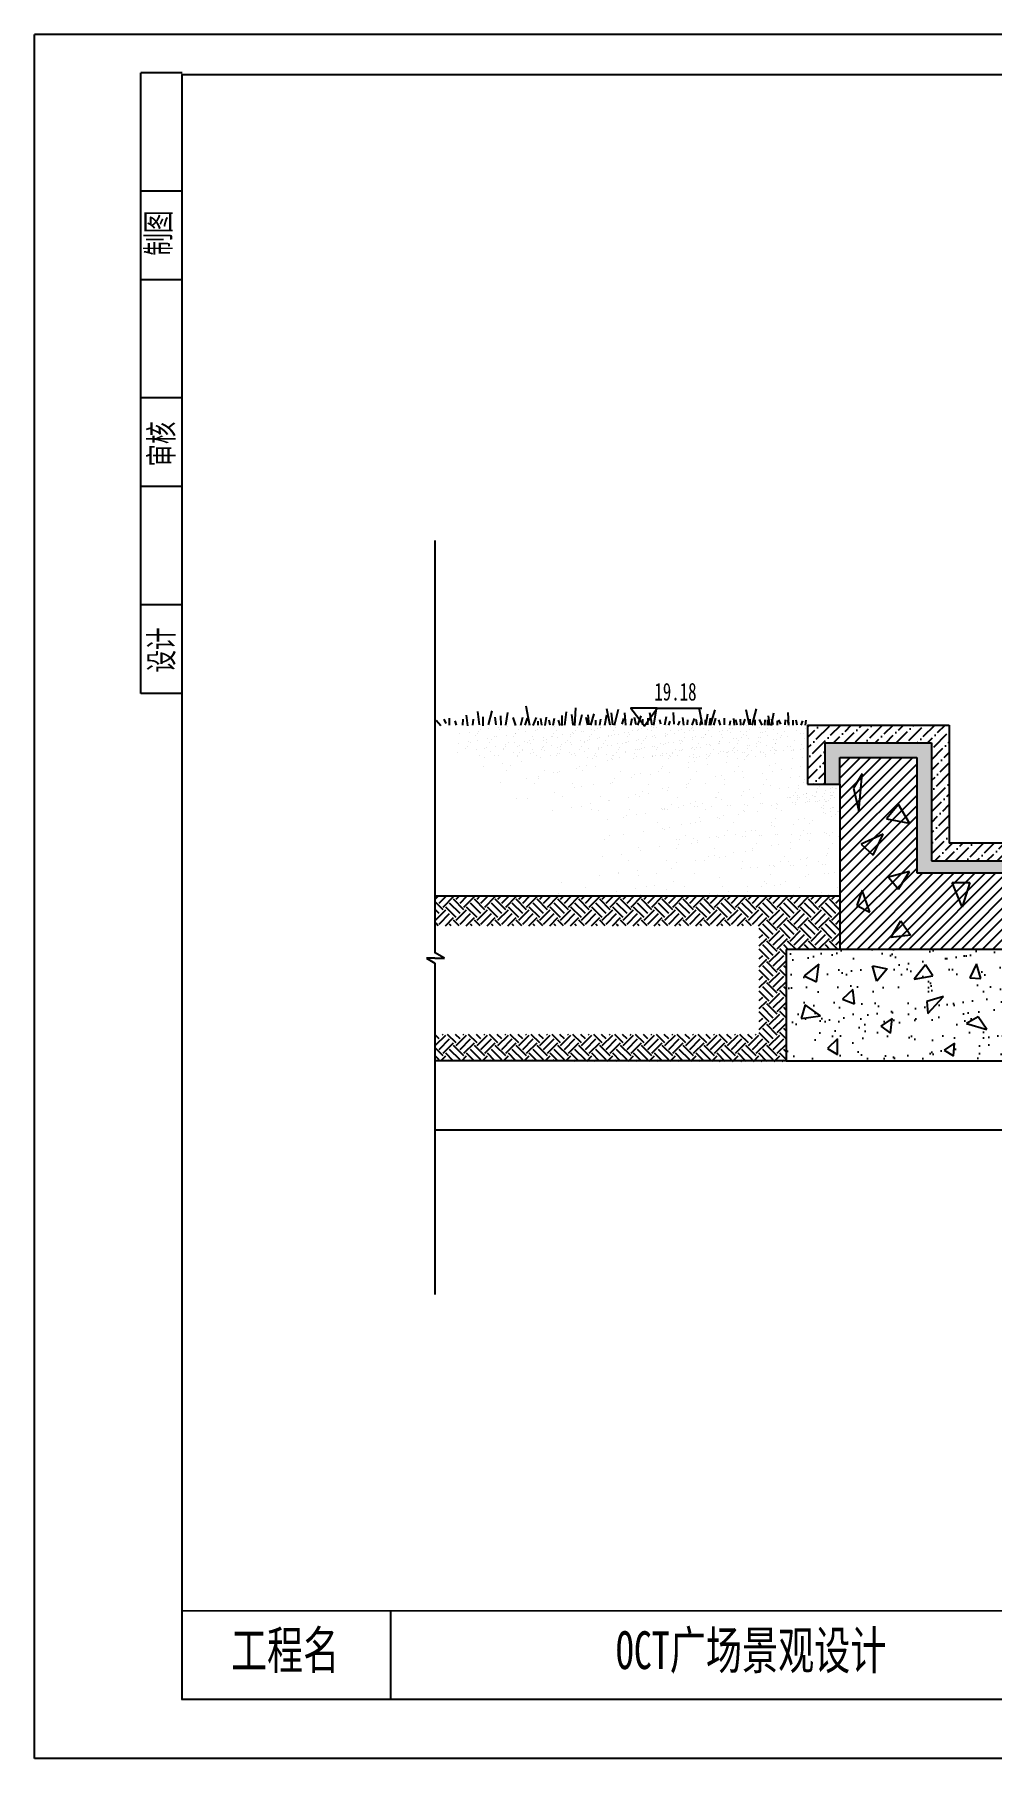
# Model space of a CAD drawing. Extents: x -1399 to 2801, y -1335 to 1583.
# Drawn here: x -1399 to 222, y -1335 to 1583 of the extents above; entities that cross this region are included whole.
import ezdxf

# ---------------------------------------------------------------- set-up
doc = ezdxf.new("R2010")
doc.units = 0
doc.header["$MEASUREMENT"] = 0
doc.layers.get('0').update_dxf_attribs({"linetype": 'CONTINUOUS'})
for name, color, linetype in [('HATCH', 150, 'CONTINUOUS'), ('LEVEL', 50, 'CONTINUOUS'), ('STAIR', 140, 'CONTINUOUS'), ('TEXT', 41, 'CONTINUOUS'), ('TK', 1, 'CONTINUOUS'), ('TREE', 90, 'CONTINUOUS')]:
    doc.layers.add(name, color=color, linetype=linetype)
doc.styles.add('STYLE1', font='simsun.ttf', dxfattribs={"width": 0.7})
doc.styles.add('XREF1$0$STYLE3', font='simsun.ttf', dxfattribs={"width": 0.7})
pattern_1 = [(37.5, (-92.805, 407.906), (-3.1497, 96.3412), [0, -76, 0, -85, 0, -81.25]), (7.5, (-92.8, 407.9), (88.489, 141.107), [0, -41, 0, -68.5, 0, -26.25]), (327.5, (-154.305, 407.91), (155.707, 0.283), [0, -25, 0, -90, 0, -117.5]), (317.5, (-154.3, 407.9), (150.306, 43.884), [0, -12.5, 0, -59, 0, -67.5])]

# ---------------------------------------------------------------- blocks, each defined once
blk = doc.blocks.new('TK')
at = {"layer": 'TK', "linetype": 'CONTINUOUS'}
for p, q in [((4200, 2917.8), (0, 2917.8)), ((0, 0), (0, 2917.8)), ((180, 1802.7), (180, 2852.7)), ((249.9, 2852.7), (180, 2852.7)), ((250, 2850), (4100, 2850)), ((250, 100), (250, 2850)), ((249.9, 2652.7), (180, 2652.7)), ((249.9, 2502.7), (180, 2502.7)), ((249.9, 2302.7), (180, 2302.7)), ((249.9, 2152.7), (180, 2152.7)), ((249.9, 1952.7), (180, 1952.7)), ((249.9, 1802.7), (180, 1802.7)), ((603, 250), (603, 100)), ((4100, 100), (250, 100)), ((4200, 0), (0, 0))]:
    blk.add_line(p, q, dxfattribs=at)
at = {"layer": 'TK', "linetype": 'CONTINUOUS', "const_width": 2.5}
for points in [[(250, 2850), (250, 100), (4100, 100), (4100, 2850), (250, 2850)], [(250, 250), (4100, 250)]]:
    blk.add_lwpolyline(points, dxfattribs=at)
at = {"layer": 'TEXT', "linetype": 'CONTINUOUS', "style": 'STYLE1', "width": 0.7}
for s, p in [('制图', (229.6, 2543.5)), ('审核', (234.8, 2186.4)), ('设计', (234.8, 1838))]:
    blk.add_text(s, height=40, rotation=90, dxfattribs=at).set_placement(p)
at = {"layer": 'TK', "linetype": 'CONTINUOUS', "style": 'STYLE1', "width": 0.7}
for s, p in [('工程名', (332.8, 151.4)), ('OCT广场景观设计', (984.5, 151.4))]:
    blk.add_text(s, height=64, dxfattribs=at).set_placement(p)

msp = doc.modelspace()

# ---------------------------------------------------------------- hatches: boundary and pattern name
at = {"layer": 'HATCH'}
h = msp.add_hatch(dxfattribs=at)
h.set_pattern_fill('AR-CONC', color=256, scale=50, style=0)
h.set_pattern_definition([(50, (-92.8, 407.9), (358.63, -31.376), [37.5, -412.5]), (355, (-92.8, 407.9), (-69.376, 376.1), [30, -330]), (100.451, (-62.92, 405.3), (289.255, 344.72), [31.87, -350.57]), (46.184, (-92.8, 507.9), (533.62, -82.76), [56.25, -618.75]), (96.636, (-48.34, 501), (467.33, 487.06), [47.8, -525.86]), (351.184, (-92.8, 507.9), (467.33, 487.06), [45, -495]), (21, (-42.8, 482.9), (298.454, -201.31), [37.5, -412.5]), (326, (-42.8, 482.9), (121.66, 362.575), [30, -330]), (71.451, (-17.93, 466.13), (420.11, 161.265), [31.87, -350.57]), (37.5, (-92.8, 407.9), (6.08, 166.447), [0, -326, 0, -335, 0, -331.25]), (7.5, (-92.8, 407.9), (131.535, 197.206), [0, -191, 0, -318.5, 0, -126.25]), (327.5, (-204.3, 407.9), (266.911, -11.277), [0, -125, 0, -390, 0, -517.5]), (317.5, (-254.3, 407.9), (291.593, 50.052), [0, -162.5, 0, -259, 0, -367.5])])
h.paths.add_polyline_path([(120, 184.1), (120, 384.1), (-60, 384.1), (-60, 314.1), (-35, 314.1), (-35, 359.1), (95, 359.1), (95, 264.1), (95, 164.1), (1318.5, 164.1), (1343.5, 164.1), (1343.5, 359.1), (1473.5, 359.1), (1473.5, 314), (1500, 314.1), (1500, 384.1), (1320, 384.1), (1320, 184.1)])
h = msp.add_hatch(dxfattribs=at)
h.set_pattern_fill('AR-SAND', color=256, scale=50, style=0)
h.set_pattern_definition(pattern_1)
h.paths.add_polyline_path([(1565.5, 34.5), (1473.5, 34.5), (-35, 34.5), (-126.2, 34.5), (-126.2, -154.2), (1565.5, -154.2)])
at = {"layer": 'STAIR'}
h = msp.add_hatch(dxfattribs=at)
h.set_pattern_fill('ANSI36', color=256, scale=100, style=0)
h.set_pattern_definition([(45, (-92.805, 407.906), (6.62913, 24.3068), [31.25, -6.25, 0, -6.25])])
h.paths.add_polyline_path([(1320, 184.1), (1320, 384.1), (1500, 384.1), (1500, 314.1), (1530, 314.1), (1530, 414.1), (1290, 414.1), (1290, 214.1), (150, 214.1), (150, 414.1), (-90, 414.1), (-90, 314.1), (-60, 314.1), (-60, 384.1), (120, 384.1), (120, 184.1)])
h = msp.add_hatch(dxfattribs=at)
h.set_pattern_fill('AR-SAND', color=256, scale=20, style=0)
h.paths.add_polyline_path([(1318.5, 164.1), (1343.5, 164.1), (1343.5, 359.1), (1473.5, 359.1), (1473.5, 314), (1500, 314.1), (1500, 384.1), (1320, 384.1), (1320, 184.1), (120, 184.1), (120, 384.1), (-60, 384.1), (-60, 314.1), (-35, 314.1), (-35, 359.1), (95, 359.1), (95, 264.1), (95, 164.1)])
h = msp.add_hatch(dxfattribs=at)
h.set_pattern_fill('ANSI31', color=256, scale=100, style=0)
h.set_pattern_definition([(45, (-92.805, 407.906), (-8.83883, 8.83883), [])])
h.paths.add_polyline_path([(1473.5, 34.5), (1473.5, 314), (1473.5, 359.1), (1343.5, 359.1), (1343.5, 164.1), (1318.5, 164.1), (95, 164.1), (95, 264.1), (95, 359.1), (-35, 359.1), (-35, 314.1), (-35, 34.5)])
h = msp.add_hatch(dxfattribs=at)
h.set_pattern_fill('EARTH', color=256, scale=100, angle=45, style=0)
h.paths.add_polyline_path([(-720.7, 124.3), (-35, 124.3), (-35, 33.8), (-125.7, 33.8), (-125.7, -155.2), (-719.4, -153.9), (-719.4, -109.3), (-171.6, -109.3), (-171.6, 74.5), (-719.4, 74.5)])
h = msp.add_hatch(dxfattribs=at)
h.set_pattern_fill('AR-SAND', color=256, scale=50, style=0)
h.set_pattern_definition(pattern_1)
h.paths.add_polyline_path([(1565.5, 34.5), (1473.5, 34.5), (-35, 34.5), (-126.2, 34.5), (-126.2, -154.2), (1565.5, -154.2)])
h = msp.add_hatch(dxfattribs=at)
h.set_pattern_fill('AR-SAND', color=256, scale=30, style=0)
h.paths.add_polyline_path([(-35, 34.5), (-126.2, 34.5), (-126.2, -154.2), (1565.5, -154.2), (1565.5, 34.5), (1473.5, 34.5)])
h.paths.add_polyline_path([(745.7, -17.4), (748, 1.1), (776.7, -13.6)], flags=16)
h.paths.add_polyline_path([(692.3, -69.2), (666, -60.7), (683, -49.1)], flags=16)
h.paths.add_polyline_path([(742.6, -93.2), (745.7, -121.8), (723.3, -105.6)], flags=16)
h.paths.add_polyline_path([(691.5, -5.8), (652.8, -20.5), (662.1, -3.5)], flags=16)
h.paths.add_polyline_path([(803, -63.1), (813.8, -48.4), (817.7, -70.8)], flags=16)
h.paths.add_polyline_path([(847.9, -24.4), (861.8, -9.7), (857.9, -33.7)], flags=16)
h.paths.add_polyline_path([(649.7, -129.6), (649.7, -147.3), (631.1, -143.5)], flags=16)
h.paths.add_polyline_path([(610.2, -59.2), (597.9, -90.9), (595.5, -76.2)], flags=16)
h.paths.add_polyline_path([(843.2, -124.9), (855.6, -141.2), (831.6, -139.6)], flags=16)
h.paths.add_polyline_path([(574.6, -29), (554.5, -13.6), (576.2, -1.2)], flags=16)
h.paths.add_polyline_path([(905.9, -70.8), (923.7, -63.8), (923, -86.3)], flags=16)
h.paths.add_polyline_path([(571.5, -135), (552.2, -144.2), (559.9, -119.5)], flags=16)
h.paths.add_polyline_path([(931.5, -0.4), (941.5, 14.3), (951.6, -3.5)], flags=16)
h.paths.add_polyline_path([(967.9, -128.8), (977.1, -111), (992.6, -121.8)], flags=16)
h.paths.add_polyline_path([(486.4, -83.4), (466, -72.2), (476.2, -55.6)], flags=16)
h.paths.add_polyline_path([(473.4, -112.1), (463.2, -122.3), (461.3, -97.3)], flags=16)
h.paths.add_polyline_path([(1005.3, -35.2), (1026.2, -25.9), (1018.5, -49.9)], flags=16)
h.paths.add_polyline_path([(416.8, -36.1), (402, -23.2), (415, -11.1)], flags=16)
h.paths.add_polyline_path([(411.3, -117.6), (412.2, -137.1), (393.6, -126)], flags=16)
h.paths.add_polyline_path([(1071.9, -0.4), (1083.5, 15), (1075.8, -13.6)], flags=16)
h.paths.add_polyline_path([(1065.7, -137.3), (1078.9, -121.1), (1092.8, -138.8)], flags=16)
h.paths.add_polyline_path([(1099, -74.7), (1121.4, -66.9), (1109.8, -87)], flags=16)
h.paths.add_polyline_path([(347.3, -92.6), (322.3, -86.1), (335.2, -70.4)], flags=16)
h.paths.add_polyline_path([(342.7, -0.9), (319.5, -2.8), (335.2, 14.8)], flags=16)
h.paths.add_polyline_path([(1176.4, 3.4), (1186.5, 9.6), (1182.6, -8.2)], flags=16)
h.paths.add_polyline_path([(290.7, -37.1), (259.2, -39.8), (272.2, -23.2)], flags=16)
h.paths.add_polyline_path([(1181, -135), (1188.8, -121.1), (1217, -122.2)], flags=16)
h.paths.add_polyline_path([(269.4, -116.7), (268.5, -140.8), (256.4, -130.6)], flags=16)
h.paths.add_polyline_path([(1209.7, -53), (1225.2, -43), (1232.9, -66.9)], flags=16)
h.paths.add_polyline_path([(213.8, -101), (179.5, -90.8), (198.9, -79.7)], flags=16)
h.paths.add_polyline_path([(203.6, -14.8), (185, -13.9), (196.2, 10.2)], flags=16)
h.paths.add_polyline_path([(1280.5, -69.2), (1288.2, -60), (1287.5, -80.8)], flags=16)
h.paths.add_polyline_path([(1299.9, -9.7), (1317.7, 7.3), (1323.8, -9.7)], flags=16)
h.paths.add_polyline_path([(159.1, -124.1), (157.2, -145.4), (141.5, -136.1)], flags=16)
h.paths.add_polyline_path([(140.5, -45.4), (113.6, -74.1), (111.8, -53.7)], flags=16)
h.paths.add_polyline_path([(1323.1, -137.3), (1333.9, -120.3), (1344.7, -138.8)], flags=16)
h.paths.add_polyline_path([(122, -10.2), (90.5, -15.8), (109.9, 8.3)], flags=16)
h.paths.add_polyline_path([(1354, -57.6), (1367.2, -42.2), (1389.6, -56.1)], flags=16)
h.paths.add_polyline_path([(1395.1, 2.7), (1404.4, 18.1), (1409.8, 5.8)], flags=16)
h.paths.add_polyline_path([(1400.5, -127.2), (1409, -112.5), (1425.3, -121.8)], flags=16)
h.paths.add_polyline_path([(53.4, -82.4), (50.6, -107.4), (33.9, -95.4)], flags=16)
h.paths.add_polyline_path([(45, 1.8), (27.4, -19.5), (20, 6.5)], flags=16)
h.paths.add_polyline_path([(1431.4, -60.7), (1442.3, -50.7), (1453.1, -72.3)], flags=16)
h.paths.add_polyline_path([(-10.6, -57.4), (-31, -50), (-13.4, -33.3)], flags=16)
h.paths.add_polyline_path([(1483.3, -128.8), (1502.7, -114.9), (1507.3, -132.7)], flags=16)
h.paths.add_polyline_path([(1488.7, 3.4), (1500.3, 12.7), (1502.7, -8.9)], flags=16)
h.paths.add_polyline_path([(-39.3, -116.7), (-39.3, -143.6), (-56, -133.4)], flags=16)
h.paths.add_polyline_path([(1519.7, -66.2), (1532.8, -53.8), (1549.9, -71.6)], flags=16)
h.paths.add_polyline_path([(-68.1, -77.8), (-100.5, -82.4), (-94, -59.3)], flags=16)
h.paths.add_polyline_path([(-70.9, 9.3), (-74.6, -20.4), (-95.9, -10.2)], flags=16)

# ---------------------------------------------------------------- linework, layer by layer
at = {"color": 40, "linetype": 'BYBLOCK'}
msp.add_line((-344.6, 442.6), (-269.2, 442.6), dxfattribs=at)
msp.add_lwpolyline([(-344.6, 442.6), (-389.4, 442.6), (-365.8, 412.9)], close=True, dxfattribs=at)
at = {"layer": 'HATCH'}
for p, q in [((-89.4, 313.7), (-89.4, 313.7)), ((-46.9, 308.2), (-46.9, 308.2)), ((-46.5, 299.6), (-46.5, 299.6)), ((-42.8, 307.2), (-42.8, 307.2)), ((-41.5, 306.1), (-41.5, 306.1)), ((-47.2, 274.2), (-47.2, 274.2)), ((-45.5, 274.1), (-45.5, 274.1)), ((-45, 291), (-45, 291)), ((-42.3, 262.9), (-42.3, 262.9)), ((-37.9, 268), (-37.9, 268)), ((-38.2, 226.1), (-38.2, 226.1)), ((-35.4, 179.3), (-35.4, 179.3)), ((-45, 164.3), (-45, 164.3)), ((-114.3, 126.9), (-114.3, 126.9)), ((-66.1, 130.8), (-66.1, 130.8)), ((-65.5, 124.4), (-65.5, 124.4)), ((-53.8, 128), (-53.8, 128)), ((-39.7, 139.8), (-39.7, 139.8)), ((-38.5, 125.6), (-38.5, 125.6))]:
    msp.add_line(p, q, dxfattribs=at)
at = {"layer": 'LEVEL'}
for p, q in [((-90, 414.1), (150, 414.1)), ((-90, 414.1), (-90, 314.1)), ((150, 414.1), (150, 214.1)), ((-60, 314.1), (-60, 384.1)), ((-60, 384.1), (120, 384.1)), ((120, 384.1), (120, 184.1)), ((-35, 314.1), (-35, 359.1)), ((-35, 359.1), (95, 359.1)), ((95, 359.1), (95, 264.1)), ((-90, 314.1), (-60, 314.1)), ((-60, 314.1), (-35, 314.1)), ((-36.3, 294.8), (-36.3, 294.8)), ((-35, 314.1), (-35, 34.5)), ((-35.4, 268.1), (-35.4, 268.1)), ((95, 264.1), (95, 164.1)), ((1290, 214.1), (150, 214.1)), ((150, 214.1), (150, 214.1)), ((120, 184.1), (1320, 184.1)), ((95, 164.1), (1318.5, 164.1)), ((-34.3, 124.4), (-721, 124.4)), ((-35, 34.5), (-126.2, 34.5)), ((-126.2, 34.5), (-126.2, -154.2)), ((1473.5, 34.5), (-35, 34.5)), ((-126.2, -154.2), (-721, -154.2)), ((-126.2, -154.2), (1874.6, -154.2)), ((-721, -270.8), (2168.4, -270.8))]:
    msp.add_line(p, q, dxfattribs=at)
at = {"layer": 'STAIR', "linetype": 'CONTINUOUS'}
for p, q in [((-721, 726.6), (-721, 28.8)), ((-704.7, 19.4), (-721.8, 29.3)), ((-735.3, 19.4), (-721, 11.3)), ((-721, 19.4), (-735.3, 19.4)), ((-721, 19.4), (-704.7, 19.4)), ((-721, 11.3), (-721, -549.6))]:
    msp.add_line(p, q, dxfattribs=at)
at = {"layer": 'STAIR'}
for p, q in [((2.7, 331.5), (-12.2, 307.4)), ((-2.9, 268.4), (2.7, 331.5)), ((-12.2, 307.4), (-2.9, 268.4)), ((64, 279.5), (43.6, 255.4)), ((82.6, 247.9), (64, 279.5)), ((43.6, 255.4), (82.6, 247.9)), ((38, 229.4), (0.8, 212.7)), ((0.8, 212.7), (21.3, 194.1)), ((21.3, 194.1), (38, 229.4)), ((82.6, 166.2), (47.3, 157)), ((47.3, 157), (64, 136.5)), ((64, 136.5), (82.6, 166.2)), ((155.1, 147.7), (184.9, 147.7)), ((171.9, 106.8), (155.1, 147.7)), ((184.9, 147.7), (171.9, 106.8)), ((2.7, 134.7), (-6.6, 108.7)), ((15.7, 97.5), (2.7, 134.7)), ((-6.6, 108.7), (15.7, 97.5)), ((51, 54.8), (67.8, 82.7)), ((84.5, 58.5), (51, 54.8)), ((67.8, 82.7), (84.5, 58.5)), ((-70.9, 9.3), (-95.9, -10.2)), ((-74.6, -20.4), (-70.9, 9.3)), ((27.4, -19.5), (20, 6.5)), ((20, 6.5), (45, 1.8)), ((45, 1.8), (27.4, -19.5)), ((109.9, 8.3), (90.5, -15.8)), ((122, -10.2), (109.9, 8.3)), ((196.2, 10.2), (185, -13.9)), ((203.6, -14.8), (196.2, 10.2)), ((-95.9, -10.2), (-74.6, -20.4)), ((90.5, -15.8), (122, -10.2)), ((185, -13.9), (203.6, -14.8)), ((-13.4, -33.3), (-31, -50)), ((-31, -50), (-10.6, -57.4)), ((-10.6, -57.4), (-13.4, -33.3)), ((140.5, -45.4), (111.8, -53.7)), ((111.8, -53.7), (113.6, -74.1)), ((113.6, -74.1), (140.5, -45.4)), ((-94, -59.3), (-100.5, -82.4)), ((-100.5, -82.4), (-68.1, -77.8)), ((-68.1, -77.8), (-94, -59.3)), ((53.4, -82.4), (33.9, -95.4)), ((50.6, -107.4), (53.4, -82.4)), ((198.9, -79.7), (179.5, -90.8)), ((213.8, -101), (198.9, -79.7)), ((-39.3, -116.7), (-56, -133.4)), ((-39.3, -143.6), (-39.3, -116.7)), ((33.9, -95.4), (50.6, -107.4)), ((179.5, -90.8), (213.8, -101)), ((-56, -133.4), (-39.3, -143.6)), ((159.1, -124.1), (141.5, -136.1)), ((141.5, -136.1), (157.2, -145.4)), ((157.2, -145.4), (159.1, -124.1))]:
    msp.add_line(p, q, dxfattribs=at)
at = {"layer": 'TREE', "linetype": 'CONTINUOUS'}
for p, q in [((-630.4, 414.6), (-624, 438)), ((-560.4, 413.2), (-566.4, 446.2)), ((-483.8, 413.2), (-482.3, 443.2)), ((-424.4, 413.9), (-429.7, 441.7)), ((-416.9, 413.9), (-410.1, 440.9)), ((-350.1, 413.9), (-345.5, 441.7)), ((-268, 414.7), (-273.3, 443.2)), ((-254.5, 413.9), (-246.2, 440.2)), ((-188.4, 413.9), (-193.7, 440.2)), ((-183.9, 413.9), (-176.4, 441.7)), ((-711, 413), (-719, 421.9)), ((-702.1, 417), (-705.3, 424.3)), ((-696.5, 413.8), (-696.5, 425.9)), ((-684.4, 413.8), (-686.8, 421.1)), ((-673.9, 413.8), (-673.1, 424.3)), ((-665, 413), (-667.5, 430.7)), ((-657, 413.8), (-655.4, 424.3)), ((-645.7, 414.6), (-648.1, 437.2)), ((-639.3, 413), (-639.3, 428.3)), ((-617.5, 414.6), (-619.1, 427.5)), ((-614, 410.5), (-614, 410.5)), ((-608.6, 413.8), (-609.5, 429.9)), ((-608.5, 410.5), (-608.5, 410.5)), ((-600.6, 413.8), (-597.4, 435.5)), ((-598, 412.4), (-598, 412.4)), ((-584, 413.2), (-588.5, 426.7)), ((-575.7, 413.9), (-572, 427.4)), ((-567.9, 413.9), (-564.1, 425.9)), ((-554.4, 413.2), (-549.1, 426.7)), ((-546.1, 413.9), (-546.1, 420.7)), ((-544.1, 410.2), (-544.1, 410.2)), ((-540.1, 413.9), (-541.6, 425.2)), ((-534.1, 413.2), (-531.8, 427.4)), ((-525.8, 413.9), (-527.3, 422.2)), ((-520.6, 413.9), (-518.3, 425.9)), ((-519.1, 411.4), (-519.1, 411.4)), ((-508.6, 413.2), (-511.6, 422.2)), ((-505.6, 413.2), (-505.6, 430.4)), ((-501, 413.9), (-498, 436.4)), ((-486.8, 413.9), (-489, 431.9)), ((-479.6, 409.8), (-479.6, 409.8)), ((-476.3, 413.9), (-471.7, 431.9)), ((-462, 413.9), (-465, 426.7)), ((-459.7, 414.7), (-461.2, 431.2)), ((-456.7, 413.9), (-451.5, 433.4)), ((-448.5, 413.9), (-448.5, 422.2)), ((-445.6, 408.9), (-445.6, 408.9)), ((-441.7, 413.9), (-440.2, 424.4)), ((-440.7, 409.9), (-440.7, 409.9)), ((-440.3, 409.6), (-440.3, 409.6)), ((-433.4, 413.9), (-429.7, 431.2)), ((-424.2, 411.5), (-424.2, 411.5)), ((-423.1, 413.8), (-423.1, 413.8)), ((-419.9, 414.7), (-422.2, 434.9)), ((-415.1, 409.5), (-415.1, 409.5)), ((-404.1, 415.4), (-401.1, 425.2)), ((-397.4, 413.9), (-399.6, 434.9)), ((-389.1, 413.9), (-386.9, 425.2)), ((-380.1, 414.7), (-383.1, 426.7)), ((-377.1, 413.9), (-371.8, 429.7)), ((-368.8, 414.7), (-368.8, 424.4)), ((-360.6, 414.7), (-359.8, 425.9)), ((-353.1, 413.9), (-356.8, 434.9)), ((-354.3, 411.9), (-354.3, 411.9)), ((-350.7, 409.2), (-350.7, 409.2)), ((-345.3, 410.5), (-345.3, 410.5)), ((-338.6, 415.4), (-340.1, 422.9)), ((-331.8, 414.7), (-328.8, 428.9)), ((-329.2, 413.5), (-329.2, 413.5)), ((-325, 413.9), (-322.8, 420.7)), ((-316, 415.4), (-316.8, 435.7)), ((-309.3, 413.9), (-306.3, 420.7)), ((-299.5, 413.9), (-301, 426.7)), ((-293.5, 414.7), (-292.7, 422.9)), ((-286.2, 408.9), (-286.2, 408.9)), ((-285.5, 410), (-285.5, 410)), ((-285.2, 413.9), (-281.5, 425.2)), ((-277, 413.9), (-278.5, 423.7)), ((-271.7, 413.9), (-268.7, 425.2)), ((-266.5, 408.8), (-266.5, 408.8)), ((-262.7, 414.7), (-262.7, 422.9)), ((-262, 413.9), (-259, 433.4)), ((-255.9, 413.9), (-254.4, 425.9)), ((-250.5, 410.7), (-250.5, 410.7)), ((-248.4, 413.9), (-245.4, 425.9)), ((-237.1, 413.9), (-240.2, 422.9)), ((-230.4, 414.7), (-230.4, 425.9)), ((-221.7, 413.9), (-220.2, 421.4)), ((-221.7, 408.5), (-221.7, 408.5)), ((-213.9, 413.9), (-214.6, 425.2)), ((-209, 413.9), (-211.2, 422.9)), ((-203, 413.9), (-203.7, 424.4)), ((-199.2, 413.9), (-195.5, 424.4)), ((-193.7, 413.1), (-193.7, 413.1)), ((-187.2, 414.7), (-187.2, 424.4)), ((-178.9, 413.9), (-178.9, 422.9)), ((-171.6, 409.7), (-171.6, 409.7)), ((-166.9, 413.9), (-171.4, 423.7)), ((-162.4, 413.9), (-161.7, 422.9)), ((-157.1, 413.9), (-157.1, 422.9)), ((-154, 413.9), (-156.2, 429.7)), ((-155.4, 412.6), (-155.4, 412.6)), ((-151, 413.2), (-147.2, 434.9)), ((-148.1, 414.7), (-150.4, 424.4)), ((-140.6, 413.9), (-140.6, 421.4)), ((-135.4, 415.4), (-138.4, 422.9)), ((-127.8, 414.7), (-127.1, 422.9)), ((-124.9, 411.2), (-124.9, 411.2)), ((-121.8, 413.9), (-123.3, 422.2)), ((-121.5, 413.9), (-123, 435.7)), ((-120, 412.3), (-120, 412.3)), ((-114.3, 413.9), (-114.3, 422.2)), ((-107.6, 413.9), (-109.1, 422.2)), ((-100.8, 413.9), (-97.8, 421.4)), ((-93.3, 413.9), (-92.5, 422.2)), ((-681, 382.2), (-681, 382.2)), ((-678.8, 399.1), (-678.8, 399.1)), ((-664.7, 385.9), (-664.7, 385.9)), ((-662.6, 402), (-662.6, 402)), ((-660.6, 384.8), (-660.6, 384.8)), ((-652.2, 395.7), (-652.2, 395.7)), ((-649, 399.9), (-649, 399.9)), ((-648.5, 388.8), (-648.5, 388.8)), ((-646.5, 403.9), (-646.5, 403.9)), ((-644, 406.4), (-644, 406.4)), ((-632.4, 390.7), (-632.4, 390.7)), ((-630.2, 407.6), (-630.2, 407.6)), ((-628.3, 384.8), (-628.3, 384.8)), ((-625.1, 388.9), (-625.1, 388.9)), ((-620.1, 395.4), (-620.1, 395.4)), ((-616.2, 394.4), (-616.2, 394.4)), ((-611.7, 406.3), (-611.7, 406.3)), ((-602.1, 381.2), (-602.1, 381.2)), ((-600, 397.3), (-600, 397.3)), ((-596.1, 384.5), (-596.1, 384.5)), ((-587.8, 395.4), (-587.8, 395.4)), ((-585.9, 384.1), (-585.9, 384.1)), ((-584.6, 399.5), (-584.6, 399.5)), ((-583.9, 399.2), (-583.9, 399.2)), ((-579.6, 406), (-579.6, 406)), ((-576.9, 379.8), (-576.9, 379.8)), ((-569.8, 386), (-569.8, 386)), ((-567.6, 402.9), (-567.6, 402.9)), ((-563.8, 384.4), (-563.8, 384.4)), ((-560.6, 388.6), (-560.6, 388.6)), ((-559.3, 383.7), (-559.3, 383.7)), ((-555.6, 395.1), (-555.6, 395.1)), ((-553.6, 389.7), (-553.6, 389.7)), ((-551.4, 405.8), (-551.4, 405.8)), ((-547.3, 406), (-547.3, 406)), ((-537.4, 392.6), (-537.4, 392.6)), ((-536.4, 388.7), (-536.4, 388.7)), ((-535.4, 407.7), (-535.4, 407.7)), ((-531.6, 384.2), (-531.6, 384.2)), ((-531.5, 389.8), (-531.5, 389.8)), ((-523.3, 395.1), (-523.3, 395.1)), ((-523.3, 379.5), (-523.3, 379.5)), ((-521.3, 394.5), (-521.3, 394.5)), ((-520.1, 399.2), (-520.1, 399.2)), ((-515.1, 405.7), (-515.1, 405.7)), ((-513.9, 393.7), (-513.9, 393.7)), ((-507.2, 381.4), (-507.2, 381.4)), ((-505, 398.2), (-505, 398.2)), ((-499.3, 384.1), (-499.3, 384.1)), ((-496.1, 388.3), (-496.1, 388.3)), ((-491.1, 394.8), (-491.1, 394.8)), ((-491, 398.8), (-491, 398.8)), ((-490.9, 385), (-490.9, 385)), ((-490.5, 381.7), (-490.5, 381.7)), ((-488.8, 401.1), (-488.8, 401.1)), ((-486.1, 399.9), (-486.1, 399.9)), ((-482.8, 405.7), (-482.8, 405.7)), ((-474.8, 388), (-474.8, 388)), ((-472.8, 403), (-472.8, 403)), ((-468.5, 403.8), (-468.5, 403.8)), ((-467.6, 386.8), (-467.6, 386.8)), ((-467.2, 383.9), (-467.2, 383.9)), ((-462.7, 387.9), (-462.7, 387.9)), ((-458.8, 394.7), (-458.8, 394.7)), ((-458.7, 389.9), (-458.7, 389.9)), ((-456.5, 406.7), (-456.5, 406.7)), ((-455.6, 398.9), (-455.6, 398.9)), ((-450.6, 405.4), (-450.6, 405.4)), ((-445.1, 391.8), (-445.1, 391.8)), ((-442.4, 393.5), (-442.4, 393.5)), ((-434.9, 383.8), (-434.9, 383.8)), ((-431.7, 388), (-431.7, 388)), ((-428.3, 380.3), (-428.3, 380.3)), ((-426.7, 394.5), (-426.7, 394.5)), ((-426.2, 396.5), (-426.2, 396.5)), ((-422.2, 396.9), (-422.2, 396.9)), ((-421.7, 379.8), (-421.7, 379.8)), ((-418.3, 405.3), (-418.3, 405.3)), ((-417.3, 398), (-417.3, 398)), ((-412.2, 383.3), (-412.2, 383.3)), ((-410.2, 398.3), (-410.2, 398.3)), ((-402.7, 383.5), (-402.7, 383.5)), ((-399.7, 401.8), (-399.7, 401.8)), ((-398.7, 384.9), (-398.7, 384.9)), ((-396.1, 385.2), (-396.1, 385.2)), ((-394.4, 394.4), (-394.4, 394.4)), ((-393.9, 402), (-393.9, 402)), ((-393.9, 386), (-393.9, 386)), ((-391.2, 398.6), (-391.2, 398.6)), ((-386.2, 405.1), (-386.2, 405.1)), ((-379.8, 388.8), (-379.8, 388.8)), ((-377.7, 405), (-377.7, 405)), ((-376.8, 406.9), (-376.8, 406.9)), ((-376.3, 389.9), (-376.3, 389.9)), ((-371.9, 408), (-371.9, 408)), ((-370.4, 383.5), (-370.4, 383.5)), ((-367.2, 387.7), (-367.2, 387.7)), ((-363.6, 391.8), (-363.6, 391.8)), ((-362.2, 394.2), (-362.2, 394.2)), ((-361.6, 406.8), (-361.6, 406.8)), ((-353.9, 405), (-353.9, 405)), ((-353.3, 394.9), (-353.3, 394.9)), ((-348.5, 396), (-348.5, 396)), ((-347.6, 393.7), (-347.6, 393.7)), ((-338.2, 383.2), (-338.2, 383.2)), ((-333.5, 380.5), (-333.5, 380.5)), ((-331.3, 397.3), (-331.3, 397.3)), ((-330.9, 399.9), (-330.9, 399.9)), ((-329.9, 394.1), (-329.9, 394.1)), ((-329.9, 382.9), (-329.9, 382.9)), ((-326.7, 398.3), (-326.7, 398.3)), ((-325, 384), (-325, 384)), ((-321.7, 404.8), (-321.7, 404.8)), ((-317.2, 384.2), (-317.2, 384.2)), ((-315.1, 400.3), (-315.1, 400.3)), ((-307.9, 405), (-307.9, 405)), ((-307.5, 387.9), (-307.5, 387.9)), ((-305.9, 383.2), (-305.9, 383.2)), ((-303.1, 406.1), (-303.1, 406.1)), ((-302.7, 387.3), (-302.7, 387.3)), ((-301, 387.1), (-301, 387.1)), ((-299, 402.2), (-299, 402.2)), ((-297.7, 393.8), (-297.7, 393.8)), ((-289.4, 404.7), (-289.4, 404.7)), ((-285, 389), (-285, 389)), ((-284.5, 393), (-284.5, 393)), ((-282.7, 405.8), (-282.7, 405.8)), ((-279.6, 394.1), (-279.6, 394.1)), ((-273.8, 382.9), (-273.8, 382.9)), ((-268.7, 392.7), (-268.7, 392.7)), ((-265.4, 393.8), (-265.4, 393.8)), ((-262.2, 397.9), (-262.2, 397.9)), ((-262.1, 398), (-262.1, 398)), ((-261.1, 381), (-261.1, 381)), ((-257.2, 404.4), (-257.2, 404.4)), ((-256.2, 382.1), (-256.2, 382.1)), ((-254.6, 379.5), (-254.6, 379.5)), ((-252.5, 395.6), (-252.5, 395.6)), ((-241.5, 382.8), (-241.5, 382.8)), ((-239.1, 403.1), (-239.1, 403.1)), ((-238.7, 386), (-238.7, 386)), ((-238.4, 382.4), (-238.4, 382.4)), ((-238.3, 387), (-238.3, 387)), ((-236.4, 397.5), (-236.4, 397.5)), ((-234.3, 404.2), (-234.3, 404.2)), ((-233.3, 393.5), (-233.3, 393.5)), ((-224.9, 404.4), (-224.9, 404.4)), ((-222.4, 384.3), (-222.4, 384.3)), ((-220.1, 401.2), (-220.1, 401.2)), ((-216.7, 408), (-216.7, 408)), ((-215.7, 391.1), (-215.7, 391.1)), ((-210.8, 392.2), (-210.8, 392.2)), ((-209.3, 382.6), (-209.3, 382.6)), ((-206.1, 388), (-206.1, 388)), ((-203.9, 404.1), (-203.9, 404.1)), ((-201, 393.5), (-201, 393.5)), ((-197.8, 397.6), (-197.8, 397.6)), ((-193.3, 396.1), (-193.3, 396.1)), ((-192.8, 404.1), (-192.8, 404.1)), ((-189.9, 390.9), (-189.9, 390.9)), ((-187.9, 406), (-187.9, 406)), ((-187.4, 380.2), (-187.4, 380.2)), ((-177, 382.5), (-177, 382.5)), ((-173.8, 392.8), (-173.8, 392.8)), ((-173.8, 386.7), (-173.8, 386.7)), ((-170.3, 401.1), (-170.3, 401.1)), ((-169.8, 384.1), (-169.8, 384.1)), ((-168.8, 393.2), (-168.8, 393.2)), ((-165.4, 402.2), (-165.4, 402.2)), ((-160.5, 404.1), (-160.5, 404.1)), ((-159.7, 379.6), (-159.7, 379.6)), ((-157.5, 396.5), (-157.5, 396.5)), ((-157.3, 408.2), (-157.3, 408.2)), ((-147.9, 406.1), (-147.9, 406.1)), ((-146.9, 389.1), (-146.9, 389.1)), ((-144.8, 382.3), (-144.8, 382.3)), ((-143.5, 383.3), (-143.5, 383.3)), ((-142, 390.2), (-142, 390.2)), ((-141.3, 399.4), (-141.3, 399.4)), ((-136.5, 393.1), (-136.5, 393.1)), ((-133.3, 397.3), (-133.3, 397.3)), ((-128.3, 403.8), (-128.3, 403.8)), ((-124.4, 394.1), (-124.4, 394.1)), ((-111.2, 388.1), (-111.2, 388.1)), ((-109, 405), (-109, 405)), ((-101.5, 399.2), (-101.5, 399.2)), ((-101, 382.1), (-101, 382.1)), ((-96.6, 400.3), (-96.6, 400.3)), ((-94.9, 391.8), (-94.9, 391.8)), ((-92.8, 407.9), (-92.8, 407.9)), ((-683, 367.1), (-683, 367.1)), ((-668.8, 374.2), (-668.8, 374.2)), ((-665.6, 378.3), (-665.6, 378.3)), ((-650.6, 372.7), (-650.6, 372.7)), ((-644.8, 363.2), (-644.8, 363.2)), ((-636.6, 373.9), (-636.6, 373.9)), ((-636.6, 359.5), (-636.6, 359.5)), ((-634.4, 375.6), (-634.4, 375.6)), ((-627.2, 368.6), (-627.2, 368.6)), ((-620.4, 362.5), (-620.4, 362.5)), ((-618.4, 377.5), (-618.4, 377.5)), ((-612.6, 363), (-612.6, 363)), ((-604.7, 373.6), (-604.7, 373.6)), ((-604.3, 373.8), (-604.3, 373.8)), ((-601.1, 378), (-601.1, 378)), ((-588, 368), (-588, 368)), ((-581.8, 378.7), (-581.8, 378.7)), ((-581.3, 361.6), (-581.3, 361.6)), ((-580.3, 362.9), (-580.3, 362.9)), ((-577.1, 367.1), (-577.1, 367.1)), ((-574.2, 353.1), (-574.2, 353.1)), ((-572.1, 373.6), (-572.1, 373.6)), ((-571.8, 371), (-571.8, 371)), ((-558.4, 366.7), (-558.4, 366.7)), ((-555.8, 372.9), (-555.8, 372.9)), ((-553.5, 367.8), (-553.5, 367.8)), ((-548.2, 362.6), (-548.2, 362.6)), ((-541.7, 359.7), (-541.7, 359.7)), ((-539.8, 373.5), (-539.8, 373.5)), ((-539.5, 376.5), (-539.5, 376.5)), ((-536.6, 377.7), (-536.6, 377.7)), ((-535.9, 371.7), (-535.9, 371.7)), ((-525.4, 363.4), (-525.4, 363.4)), ((-515.9, 362.6), (-515.9, 362.6)), ((-513, 376.7), (-513, 376.7)), ((-512.7, 366.8), (-512.7, 366.8)), ((-509.2, 366.3), (-509.2, 366.3)), ((-508.1, 377.8), (-508.1, 377.8)), ((-507.7, 373.3), (-507.7, 373.3)), ((-493.2, 368.2), (-493.2, 368.2)), ((-489.5, 364.7), (-489.5, 364.7)), ((-484.7, 365.8), (-484.7, 365.8)), ((-483.7, 362.3), (-483.7, 362.3)), ((-475.4, 373.2), (-475.4, 373.2)), ((-472.2, 377.4), (-472.2, 377.4)), ((-467.1, 369.7), (-467.1, 369.7)), ((-462.8, 358.7), (-462.8, 358.7)), ((-460.7, 374.8), (-460.7, 374.8)), ((-454.7, 357.9), (-454.7, 357.9)), ((-451.4, 362.3), (-451.4, 362.3)), ((-448.2, 366.4), (-448.2, 366.4)), ((-446.6, 361.6), (-446.6, 361.6)), ((-444.6, 376.7), (-444.6, 376.7)), ((-444.1, 374.8), (-444.1, 374.8)), ((-443.2, 372.9), (-443.2, 372.9)), ((-439.3, 375.9), (-439.3, 375.9)), ((-430.6, 363.5), (-430.6, 363.5)), ((-429.4, 354.1), (-429.4, 354.1)), ((-422.1, 358.4), (-422.1, 358.4)), ((-420.7, 362.8), (-420.7, 362.8)), ((-419.7, 356.3), (-419.7, 356.3)), ((-419.2, 362), (-419.2, 362)), ((-414.3, 367.2), (-414.3, 367.2)), ((-410.9, 372.9), (-410.9, 372.9)), ((-407.8, 359), (-407.8, 359)), ((-407.7, 377), (-407.7, 377)), ((-398.3, 367.8), (-398.3, 367.8)), ((-398.1, 370.1), (-398.1, 370.1)), ((-384, 356.9), (-384, 356.9)), ((-383.7, 366.1), (-383.7, 366.1)), ((-382, 372), (-382, 372)), ((-380, 360.2), (-380, 360.2)), ((-378.7, 372.6), (-378.7, 372.6)), ((-375.3, 372.9), (-375.3, 372.9)), ((-370.4, 374), (-370.4, 374)), ((-368, 358.8), (-368, 358.8)), ((-365.7, 375.7), (-365.7, 375.7)), ((-352.9, 377.9), (-352.9, 377.9)), ((-352.2, 361.5), (-352.2, 361.5)), ((-351.9, 360.9), (-351.9, 360.9)), ((-351.7, 362.5), (-351.7, 362.5)), ((-349.5, 378.6), (-349.5, 378.6)), ((-347, 362), (-347, 362)), ((-346.4, 372.6), (-346.4, 372.6)), ((-343.2, 376.7), (-343.2, 376.7)), ((-338.7, 362), (-338.7, 362)), ((-336.2, 362.2), (-336.2, 362.2)), ((-335.5, 365.4), (-335.5, 365.4)), ((-329.5, 365.9), (-329.5, 365.9)), ((-325.8, 357.3), (-325.8, 357.3)), ((-324.5, 362.7), (-324.5, 362.7)), ((-322.5, 361.6), (-322.5, 361.6)), ((-319.4, 367.3), (-319.4, 367.3)), ((-319.3, 365.8), (-319.3, 365.8)), ((-314.3, 372.3), (-314.3, 372.3)), ((-311, 363.3), (-311, 363.3)), ((-306.5, 370.9), (-306.5, 370.9)), ((-303.1, 371), (-303.1, 371)), ((-301.6, 372), (-301.6, 372)), ((-291.8, 350.3), (-291.8, 350.3)), ((-290.3, 361.4), (-290.3, 361.4)), ((-286.9, 373.9), (-286.9, 373.9)), ((-284.1, 375.9), (-284.1, 375.9)), ((-283.2, 364.5), (-283.2, 364.5)), ((-283.1, 359), (-283.1, 359)), ((-282, 372.2), (-282, 372.2)), ((-282, 352.4), (-282, 352.4)), ((-278.8, 376.4), (-278.8, 376.4)), ((-278.2, 360), (-278.2, 360)), ((-272.9, 360.7), (-272.9, 360.7)), ((-270.9, 375.8), (-270.9, 375.8)), ((-261.2, 357.1), (-261.2, 357.1)), ((-260.6, 363.9), (-260.6, 363.9)), ((-258, 361.3), (-258, 361.3)), ((-256.8, 362.6), (-256.8, 362.6)), ((-254.8, 365.5), (-254.8, 365.5)), ((-249.8, 372), (-249.8, 372)), ((-240.5, 366.3), (-240.5, 366.3)), ((-237.7, 369), (-237.7, 369)), ((-232.8, 370.1), (-232.8, 370.1)), ((-227.6, 366.9), (-227.6, 366.9)), ((-226.7, 351.3), (-226.7, 351.3)), ((-225.8, 361), (-225.8, 361)), ((-225.1, 367), (-225.1, 367)), ((-224.3, 369.2), (-224.3, 369.2)), ((-217.5, 371.9), (-217.5, 371.9)), ((-215.2, 374), (-215.2, 374)), ((-214.3, 376.1), (-214.3, 376.1)), ((-213.4, 367.5), (-213.4, 367.5)), ((-209.4, 358.1), (-209.4, 358.1)), ((-208.3, 371.1), (-208.3, 371.1)), ((-199.9, 368.1), (-199.9, 368.1)), ((-197.4, 368.2), (-197.4, 368.2)), ((-196.9, 356.6), (-196.9, 356.6)), ((-193.5, 361), (-193.5, 361)), ((-192.3, 379.1), (-192.3, 379.1)), ((-192, 374.8), (-192, 374.8)), ((-191.8, 362), (-191.8, 362)), ((-190.3, 365.1), (-190.3, 365.1)), ((-185.3, 371.7), (-185.3, 371.7)), ((-177.9, 361.6), (-177.9, 361.6)), ((-175.8, 377.7), (-175.8, 377.7)), ((-169.6, 369.4), (-169.6, 369.4)), ((-168.9, 367.1), (-168.9, 367.1)), ((-164, 368.2), (-164, 368.2)), ((-161.7, 364.6), (-161.7, 364.6)), ((-161.4, 360.7), (-161.4, 360.7)), ((-153, 371.6), (-153, 371.6)), ((-149.8, 375.8), (-149.8, 375.8)), ((-146.4, 372.1), (-146.4, 372.1)), ((-145.7, 366.4), (-145.7, 366.4)), ((-144.3, 370.5), (-144.3, 370.5)), ((-141.8, 370.6), (-141.8, 370.6)), ((-130, 371.2), (-130, 371.2)), ((-123.5, 377.1), (-123.5, 377.1)), ((-118.6, 378.2), (-118.6, 378.2)), ((-116.6, 371.7), (-116.6, 371.7)), ((-115.3, 356.9), (-115.3, 356.9)), ((-114.1, 371.9), (-114.1, 371.9)), ((-113.2, 373), (-113.2, 373)), ((-102.3, 372.4), (-102.3, 372.4)), ((-99.1, 359.9), (-99.1, 359.9)), ((-97.1, 374.9), (-97.1, 374.9)), ((-638.7, 343.4), (-638.7, 343.4)), ((-606.3, 349.3), (-606.3, 349.3)), ((-600, 337.2), (-600, 337.2)), ((-593.7, 345.5), (-593.7, 345.5)), ((-566.1, 323.8), (-566.1, 323.8)), ((-546, 326.7), (-546, 326.7)), ((-545.7, 323.7), (-545.7, 323.7)), ((-535.7, 336.7), (-535.7, 336.7)), ((-520.2, 334), (-520.2, 334)), ((-513.5, 334.1), (-513.5, 334.1)), ((-510.5, 336.2), (-510.5, 336.2)), ((-481.1, 339.9), (-481.1, 339.9)), ((-475.3, 343.9), (-475.3, 343.9)), ((-471.1, 336.6), (-471.1, 336.6)), ((-464.7, 344.9), (-464.7, 344.9)), ((-449, 343.7), (-449, 343.7)), ((-416.8, 323), (-416.8, 323)), ((-406.8, 336), (-406.8, 336)), ((-388.3, 324.7), (-388.3, 324.7)), ((-382.6, 330.1), (-382.6, 330.1)), ((-372.8, 332.3), (-372.8, 332.3)), ((-355.9, 330.6), (-355.9, 330.6)), ((-342.2, 335.9), (-342.2, 335.9)), ((-337.7, 340.1), (-337.7, 340.1)), ((-335.8, 344.3), (-335.8, 344.3)), ((-323.8, 334.3), (-323.8, 334.3)), ((-291.2, 341.7), (-291.2, 341.7)), ((-287.8, 322.4), (-287.8, 322.4)), ((-277.9, 335.4), (-277.9, 335.4)), ((-258.8, 347.6), (-258.8, 347.6)), ((-245, 326.3), (-245, 326.3)), ((-235.2, 328.4), (-235.2, 328.4)), ((-230.7, 321.2), (-230.7, 321.2)), ((-213.2, 335.3), (-213.2, 335.3)), ((-206.9, 343.6), (-206.9, 343.6)), ((-200, 336.2), (-200, 336.2)), ((-198.6, 325), (-198.6, 325)), ((-166, 332.3), (-166, 332.3)), ((-158.9, 321.7), (-158.9, 321.7)), ((-154.2, 346.4), (-154.2, 346.4)), ((-148.9, 334.8), (-148.9, 334.8)), ((-144.4, 348.6), (-144.4, 348.6)), ((-133.6, 338.2), (-133.6, 338.2)), ((-119.5, 325), (-119.5, 325)), ((-117.5, 340.1), (-117.5, 340.1)), ((-103.5, 326.9), (-103.5, 326.9)), ((-101.3, 343.8), (-101.3, 343.8)), ((-94.5, 321.4), (-94.5, 321.4)), ((-610.5, 317.1), (-610.5, 317.1)), ((-552.1, 315.3), (-552.1, 315.3)), ((-517.9, 300.4), (-517.9, 300.4)), ((-504.2, 293.5), (-504.2, 293.5)), ((-487.8, 314.8), (-487.8, 314.8)), ((-485.3, 307.7), (-485.3, 307.7)), ((-473.4, 310), (-473.4, 310)), ((-452.9, 313.6), (-452.9, 313.6)), ((-439.9, 293), (-439.9, 293)), ((-423.2, 314.7), (-423.2, 314.7)), ((-420.8, 317.3), (-420.8, 317.3)), ((-381.6, 296), (-381.6, 296)), ((-375.2, 292.8), (-375.2, 292.8)), ((-368.8, 301.2), (-368.8, 301.2)), ((-360.1, 298.3), (-360.1, 298.3)), ((-358.9, 314.2), (-358.9, 314.2)), ((-335.8, 306.1), (-335.8, 306.1)), ((-327.7, 304.2), (-327.7, 304.2)), ((-326, 308.3), (-326, 308.3)), ((-310.9, 292.3), (-310.9, 292.3)), ((-295.6, 308), (-295.6, 308)), ((-294.2, 314.1), (-294.2, 314.1)), ((-290.8, 316.1), (-290.8, 316.1)), ((-263, 315.3), (-263, 315.3)), ((-246.3, 292.2), (-246.3, 292.2)), ((-244, 292.1), (-244, 292.1)), ((-239.9, 300.5), (-239.9, 300.5)), ((-229.9, 313.5), (-229.9, 313.5)), ((-202.5, 294.8), (-202.5, 294.8)), ((-198.1, 302.3), (-198.1, 302.3)), ((-188.4, 304.4), (-188.4, 304.4)), ((-170.4, 298.6), (-170.4, 298.6)), ((-165.3, 313.4), (-165.3, 313.4)), ((-153.2, 312.2), (-153.2, 312.2)), ((-137.8, 306), (-137.8, 306)), ((-123.9, 292), (-123.9, 292)), ((-121.6, 308.9), (-121.6, 308.9)), ((-120.1, 292), (-120.1, 292)), ((-114.2, 295.7), (-114.2, 295.7)), ((-111, 299.9), (-111, 299.9)), ((-107.6, 295.7), (-107.6, 295.7)), ((-106.2, 291.8), (-106.2, 291.8)), ((-106, 306.4), (-106, 306.4)), ((-105.5, 311.8), (-105.5, 311.8)), ((-103.7, 291.9), (-103.7, 291.9)), ((-97.6, 317.3), (-97.6, 317.3)), ((-97.2, 297), (-97.2, 297)), ((-92.3, 298.1), (-92.3, 298.1)), ((-91.9, 292.4), (-91.9, 292.4)), ((-91.4, 298.7), (-91.4, 298.7)), ((-82, 295.5), (-82, 295.5)), ((-78.4, 293), (-78.4, 293)), ((-75.9, 293.1), (-75.9, 293.1)), ((-75.3, 300.5), (-75.3, 300.5)), ((-74.7, 302), (-74.7, 302)), ((-73.7, 306.3), (-73.7, 306.3)), ((-70.5, 310.5), (-70.5, 310.5)), ((-64.1, 293.6), (-64.1, 293.6)), ((-60.5, 298.4), (-60.5, 298.4)), ((-59, 304.2), (-59, 304.2)), ((-51.8, 307.1), (-51.8, 307.1)), ((-50.7, 300.6), (-50.7, 300.6)), ((-50.6, 294.2), (-50.6, 294.2)), ((-49.7, 295.4), (-49.7, 295.4)), ((-48.1, 294.3), (-48.1, 294.3)), ((-582.4, 290.7), (-582.4, 290.7)), ((-564.2, 289.9), (-564.2, 289.9)), ((-521.9, 270.2), (-521.9, 270.2)), ((-489.8, 274), (-489.8, 274)), ((-472.4, 275.8), (-472.4, 275.8)), ((-457.2, 281.3), (-457.2, 281.3)), ((-456.2, 271.6), (-456.2, 271.6)), ((-443.1, 268.8), (-443.1, 268.8)), ((-426.5, 286), (-426.5, 286)), ((-424.8, 287.2), (-424.8, 287.2)), ((-392.7, 291), (-392.7, 291)), ((-391.9, 271.1), (-391.9, 271.1)), ((-364.6, 264.6), (-364.6, 264.6)), ((-337, 273.4), (-337, 273.4)), ((-334.8, 272), (-334.8, 272)), ((-332, 273.6), (-332, 273.6)), ((-332, 272), (-332, 272)), ((-327.3, 271), (-327.3, 271)), ((-320.9, 279.3), (-320.9, 279.3)), ((-308.5, 274.6), (-308.5, 274.6)), ((-299.6, 277.8), (-299.6, 277.8)), ((-288.9, 282.1), (-288.9, 282.1)), ((-281.5, 275.8), (-281.5, 275.8)), ((-279.2, 284.3), (-279.2, 284.3)), ((-276.5, 276), (-276.5, 276)), ((-267.5, 281.6), (-267.5, 281.6)), ((-263, 270.5), (-263, 270.5)), ((-252.9, 277.1), (-252.9, 277.1)), ((-234.9, 289), (-234.9, 289)), ((-225.9, 278.2), (-225.9, 278.2)), ((-221, 278.5), (-221, 278.5)), ((-206.8, 262.6), (-206.8, 262.6)), ((-198.4, 270.3), (-198.4, 270.3)), ((-197.4, 279.5), (-197.4, 279.5)), ((-197.2, 268.1), (-197.2, 268.1)), ((-192, 278.7), (-192, 278.7)), ((-182, 291.7), (-182, 291.7)), ((-174.4, 268.5), (-174.4, 268.5)), ((-170.4, 280.7), (-170.4, 280.7)), ((-165.4, 280.9), (-165.4, 280.9)), ((-151.3, 278.3), (-151.3, 278.3)), ((-142.3, 272.3), (-142.3, 272.3)), ((-141.8, 281.9), (-141.8, 281.9)), ((-141.5, 280.4), (-141.5, 280.4)), ((-134.1, 269.8), (-134.1, 269.8)), ((-119.6, 291.2), (-119.6, 291.2)), ((-114.9, 283.1), (-114.9, 283.1)), ((-109.9, 283.3), (-109.9, 283.3)), ((-109.7, 279.6), (-109.7, 279.6)), ((-106.4, 288.2), (-106.4, 288.2)), ((-93.5, 282.5), (-93.5, 282.5)), ((-90.2, 284.8), (-90.2, 284.8)), ((-87, 289), (-87, 289)), ((-86.3, 284.3), (-86.3, 284.3)), ((-77.3, 285.5), (-77.3, 285.5)), ((-73.8, 285), (-73.8, 285)), ((-68.9, 286.1), (-68.9, 286.1)), ((-66.2, 273.9), (-66.2, 273.9)), ((-63.2, 272.3), (-63.2, 272.3)), ((-63.2, 266.9), (-63.2, 266.9)), ((-63, 278), (-63, 278)), ((-61.3, 287.4), (-61.3, 287.4)), ((-59.5, 264.2), (-59.5, 264.2)), ((-59.3, 285.5), (-59.3, 285.5)), ((-58, 284.5), (-58, 284.5)), ((-54.3, 285.7), (-54.3, 285.7)), ((-51.4, 267.4), (-51.4, 267.4)), ((-51.3, 290), (-51.3, 290)), ((-50.4, 273), (-50.4, 273)), ((-39.1, 267.1), (-39.1, 267.1)), ((-429, 255), (-429, 255)), ((-401.9, 258.1), (-401.9, 258.1)), ((-396.7, 260.8), (-396.7, 260.8)), ((-379.7, 262), (-379.7, 262)), ((-368.5, 234.5), (-368.5, 234.5)), ((-344, 249.2), (-344, 249.2)), ((-336.4, 238.3), (-336.4, 238.3)), ((-332.9, 238), (-332.9, 238)), ((-323.1, 240.2), (-323.1, 240.2)), ((-303.8, 245.6), (-303.8, 245.6)), ((-288, 248), (-288, 248)), ((-279.4, 249.1), (-279.4, 249.1)), ((-273, 257.5), (-273, 257.5)), ((-271.5, 251.5), (-271.5, 251.5)), ((-242.1, 258.1), (-242.1, 258.1)), ((-239.3, 255.3), (-239.3, 255.3)), ((-232.3, 260.3), (-232.3, 260.3)), ((-225, 235.6), (-225, 235.6)), ((-215, 248.6), (-215, 248.6)), ((-195.2, 234.2), (-195.2, 234.2)), ((-185.5, 236.3), (-185.5, 236.3)), ((-178.6, 236.3), (-178.6, 236.3)), ((-150.4, 248.5), (-150.4, 248.5)), ((-150.3, 244.1), (-150.3, 244.1)), ((-146.2, 242.1), (-146.2, 242.1)), ((-144, 256.8), (-144, 256.8)), ((-114.1, 245.9), (-114.1, 245.9)), ((-104.5, 254.3), (-104.5, 254.3)), ((-96.1, 234.9), (-96.1, 234.9)), ((-94.7, 256.5), (-94.7, 256.5)), ((-86.1, 248), (-86.1, 248)), ((-81.6, 253.3), (-81.6, 253.3)), ((-49.2, 259.1), (-49.2, 259.1)), ((-433.5, 221.3), (-433.5, 221.3)), ((-425, 228), (-425, 228)), ((-400.9, 228.6), (-400.9, 228.6)), ((-377, 206.2), (-377, 206.2)), ((-340.4, 208.1), (-340.4, 208.1)), ((-312.4, 206), (-312.4, 206)), ((-311.6, 220.9), (-311.6, 220.9)), ((-308.3, 211.9), (-308.3, 211.9)), ((-306.6, 221.1), (-306.6, 221.1)), ((-296, 227.4), (-296, 227.4)), ((-286, 214), (-286, 214)), ((-283, 222.1), (-283, 222.1)), ((-276.3, 216.2), (-276.3, 216.2)), ((-275.7, 219.3), (-275.7, 219.3)), ((-256, 223.3), (-256, 223.3)), ((-248.1, 205.5), (-248.1, 205.5)), ((-243.3, 225.1), (-243.3, 225.1)), ((-241.1, 224), (-241.1, 224)), ((-231.4, 227.3), (-231.4, 227.3)), ((-211.2, 228.9), (-211.2, 228.9)), ((-200.5, 225.7), (-200.5, 225.7)), ((-195.5, 226), (-195.5, 226)), ((-183.5, 205.4), (-183.5, 205.4)), ((-177.1, 213.7), (-177.1, 213.7)), ((-171.9, 227), (-171.9, 227)), ((-167.1, 226.7), (-167.1, 226.7)), ((-150.5, 209.9), (-150.5, 209.9)), ((-145, 228.2), (-145, 228.2)), ((-140, 228.4), (-140, 228.4)), ((-138.6, 212.3), (-138.6, 212.3)), ((-119.2, 204.9), (-119.2, 204.9)), ((-118.1, 215.8), (-118.1, 215.8)), ((-116.4, 229.4), (-116.4, 229.4)), ((-103.5, 220.1), (-103.5, 220.1)), ((-102.5, 226.6), (-102.5, 226.6)), ((-89.4, 230.6), (-89.4, 230.6)), ((-86, 219.5), (-86, 219.5)), ((-84.4, 230.8), (-84.4, 230.8)), ((-60.8, 231.8), (-60.8, 231.8)), ((-57.6, 230.3), (-57.6, 230.3)), ((-54.5, 204.8), (-54.5, 204.8)), ((-53.4, 226.9), (-53.4, 226.9)), ((-48.2, 213.1), (-48.2, 213.1)), ((-47.9, 232.5), (-47.9, 232.5)), ((-437.4, 191.1), (-437.4, 191.1)), ((-405.3, 194.9), (-405.3, 194.9)), ((-393.4, 184.8), (-393.4, 184.8)), ((-372.8, 202.3), (-372.8, 202.3)), ((-329.1, 184.3), (-329.1, 184.3)), ((-312.2, 181.8), (-312.2, 181.8)), ((-280.1, 185.6), (-280.1, 185.6)), ((-264.5, 184.2), (-264.5, 184.2)), ((-258.1, 192.5), (-258.1, 192.5)), ((-247.6, 192.9), (-247.6, 192.9)), ((-239.2, 190), (-239.2, 190)), ((-229.4, 192.2), (-229.4, 192.2)), ((-215.2, 198.8), (-215.2, 198.8)), ((-200.2, 183.7), (-200.2, 183.7)), ((-194.3, 200), (-194.3, 200)), ((-183.1, 202.5), (-183.1, 202.5)), ((-154.9, 176.2), (-154.9, 176.2)), ((-147.5, 176), (-147.5, 176)), ((-135.5, 183.5), (-135.5, 183.5)), ((-129.2, 191.9), (-129.2, 191.9)), ((-122.3, 183.5), (-122.3, 183.5)), ((-119.5, 175.7), (-119.5, 175.7)), ((-114.5, 175.9), (-114.5, 175.9)), ((-101.6, 186.2), (-101.6, 186.2)), ((-91.8, 188.3), (-91.8, 188.3)), ((-90.9, 176.9), (-90.9, 176.9)), ((-90, 189.4), (-90, 189.4)), ((-71.2, 183), (-71.2, 183)), ((-64, 178.1), (-64, 178.1)), ((-59, 178.3), (-59, 178.3)), ((-57.9, 193.2), (-57.9, 193.2)), ((-56.7, 196.1), (-56.7, 196.1)), ((-506.4, 147.8), (-506.4, 147.8)), ((-441.7, 158.9), (-441.7, 158.9)), ((-410.1, 163.1), (-410.1, 163.1)), ((-409.3, 164.8), (-409.3, 164.8)), ((-377.2, 168.6), (-377.2, 168.6)), ((-375.9, 159.7), (-375.9, 159.7)), ((-345.5, 163), (-345.5, 163)), ((-320.2, 172.1), (-320.2, 172.1)), ((-316.5, 149.6), (-316.5, 149.6)), ((-281.2, 162.4), (-281.2, 162.4)), ((-238.3, 155.9), (-238.3, 155.9)), ((-202, 172.1), (-202, 172.1)), ((-187, 172.4), (-187, 172.4)), ((-175.1, 173.2), (-175.1, 173.2)), ((-162.2, 148.8), (-162.2, 148.8)), ((-158.9, 146.1), (-158.9, 146.1)), ((-152.2, 161.8), (-152.2, 161.8)), ((-146.5, 174.5), (-146.5, 174.5)), ((-126.8, 149.8), (-126.8, 149.8)), ((-94.2, 157.2), (-94.2, 157.2)), ((-87.6, 161.7), (-87.6, 161.7)), ((-61.8, 163), (-61.8, 163)), ((-54.7, 162.2), (-54.7, 162.2)), ((-511.6, 129.7), (-511.6, 129.7)), ((-466.7, 139.6), (-466.7, 139.6)), ((-446.1, 125.2), (-446.1, 125.2)), ((-413.5, 132.6), (-413.5, 132.6)), ((-381.2, 138.4), (-381.2, 138.4)), ((-374, 125.8), (-374, 125.8)), ((-372.1, 128.2), (-372.1, 128.2)), ((-362.2, 141.2), (-362.2, 141.2)), ((-349.1, 142.2), (-349.1, 142.2)), ((-329.1, 135.7), (-329.1, 135.7)), ((-297.5, 141.1), (-297.5, 141.1)), ((-256, 129.1), (-256, 129.1)), ((-243.2, 127.6), (-243.2, 127.6)), ((-233.2, 140.6), (-233.2, 140.6)), ((-223.9, 132.8), (-223.9, 132.8)), ((-191.4, 131.9), (-191.4, 131.9)), ((-191.3, 140.2), (-191.3, 140.2)), ((-168.6, 140.5), (-168.6, 140.5)), ((-145.5, 142.1), (-145.5, 142.1)), ((-135.8, 144.2), (-135.8, 144.2)), ((-104.3, 139.9), (-104.3, 139.9))]:
    msp.add_line(p, q, dxfattribs=at)

# ---------------------------------------------------------------- block references
at = {"layer": 'TREE'}
msp.add_blockref('TK', (-1399.1, -1334.9), dxfattribs=at)

# ---------------------------------------------------------------- texts
at = {"color": 41, "linetype": 'BYBLOCK', "insert": (-313.6, 470.4), "char_height": 30, "attachment_point": 5, "style": 'XREF1$0$STYLE3'}
msp.add_mtext('19.18', dxfattribs=at)

doc.saveas('drawing.dxf')
